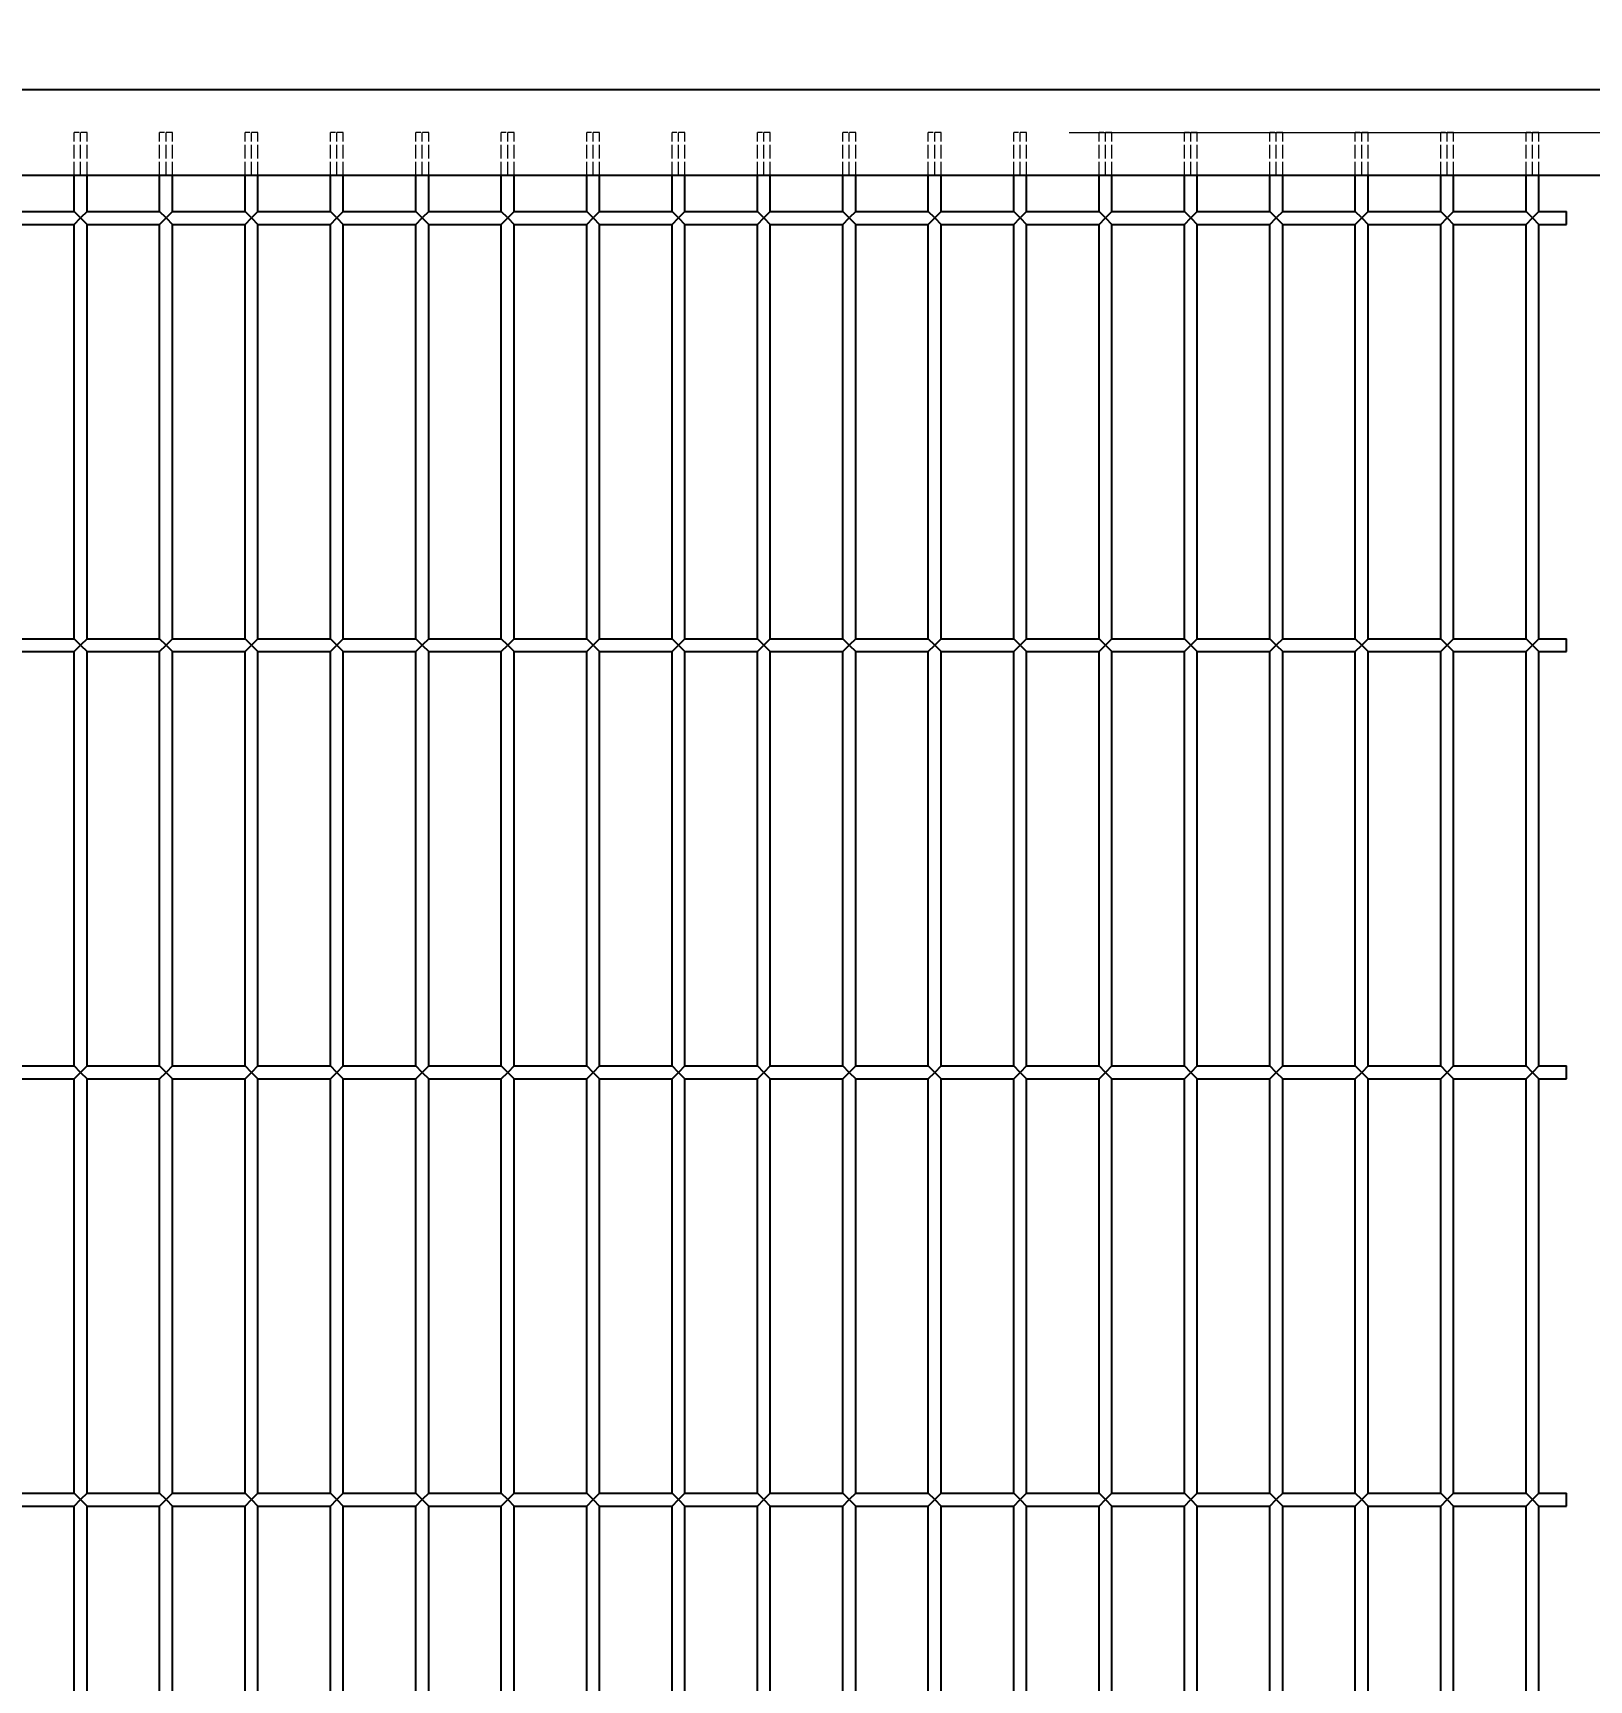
# Model space of a CAD drawing. Header units: millimetres. Extents: x 120 to 9117, y 110 to 4090.
# Drawn here: x 2388.6 to 2753, y 3144.8 to 3530.3 of the extents above; entities that cross this region are included whole.
import ezdxf

# ---------------------------------------------------------------- set-up
doc = ezdxf.new("R2010")
doc.units = ezdxf.units.MM
doc.header["$LTSCALE"] = 20
doc.linetypes.add('DASHED', pattern=[0.2067, 0.1654, -0.0413])
doc.layers.add('可见 (ISO)', color=7, linetype='Continuous', lineweight=25)
doc.layers.add('尺寸 (ISO)', color=7, linetype='Continuous', lineweight=18, true_color=0x008000)
doc.layers.add('隐藏 (ISO)', color=5, linetype='DASHED', lineweight=18, true_color=0x0000ff)
doc.styles.add('最新国标', font='simfang.ttf')
doc.dimstyles.new('默认 (GB)', dxfattribs={"dimscale": 20, "dimtxt": 2.8, "dimasz": 2.5, "dimexe": 2, "dimexo": 1.5, "dimgap": 0.5, "dimtad": 1, "dimtoh": 1, "dimdsep": 46, "dimtxsty": '最新国标', "dimcen": 0.09, "dimdle": 10, "dimclrd": 256, "dimclre": 256, "dimclrt": 256, "dimaunit": 1, "dimadec": 3, "dimazin": 2, "dimtfac": 0.535714, "dimtdec": 3, "dimtmove": 0, "dimatfit": 3, "dimfxl": 0, "dimtolj": 1, "dimlwd": -1, "dimlwe": -1, "dimarcsym": 0})

# ---------------------------------------------------------------- blocks, each defined once
blk = doc.blocks.new('*D5')
at = {"layer": 'Defpoints', "color": 0, "transparency": 16777216}
for p in [(2032.78, 3668.26), (2032.78, 3517.01), (2807.78, 3517.01)]:
    blk.add_point(p, dxfattribs=at)
at = {"layer": '尺寸 (ISO)', "color": 116, "true_color": 0x00803f, "transparency": 16777216}
for p, q in [((2032.78, 3547.01), (2032.78, 3708.26)), ((2807.78, 3547.01), (2807.78, 3708.26)), ((2757.78, 3668.26), (2082.78, 3668.26))]:
    blk.add_line(p, q, dxfattribs=at)
for points in [[(2082.78, 3676.6), (2082.78, 3659.93), (2032.78, 3668.26)], [(2757.78, 3676.6), (2757.78, 3659.93), (2807.78, 3668.26)]]:
    blk.add_solid(points, dxfattribs=at)
at = {"layer": '尺寸 (ISO)', "transparency": 16777216, "insert": (2307.78, 3706.58), "char_height": 56, "attachment_point": 5, "style": '最新国标'}
blk.add_mtext('\\A1;775', dxfattribs=at)
blk = doc.blocks.new('_DotSmall')
at = {"color": 0, "linetype": 'ByBlock', "const_width": 0.5}
blk.add_lwpolyline([(-0.0625, 0, 1), (0.0625, 0, 1)], format="xyb", close=True, dxfattribs=at)
blk = doc.blocks.new('*D19')
at = {"layer": 'Defpoints', "color": 0, "transparency": 16777216}
for p in [(2601.28, 3507.01), (3313.59, 3507.01), (2598.28, 1527.01)]:
    blk.add_point(p, dxfattribs=at)
at = {"layer": '尺寸 (ISO)', "color": 116, "true_color": 0x00803f, "transparency": 16777216}
for p, q in [((2631.28, 3507.01), (3353.59, 3507.01)), ((3313.59, 1527.01), (3313.59, 3457.01)), ((2628.28, 1527.01), (3353.59, 1527.01))]:
    blk.add_line(p, q, dxfattribs=at)
blk.add_solid([(3305.26, 3457.01), (3321.92, 3457.01), (3313.59, 3507.01)], dxfattribs=at)
at = {"layer": '尺寸 (ISO)', "color": 116, "true_color": 0x00803f, "transparency": 16777216, "xscale": 50, "yscale": 50, "zscale": 50, "rotation": 270}
blk.add_blockref('_DotSmall', (3313.59, 1527.01), dxfattribs=at)
at = {"layer": '尺寸 (ISO)', "transparency": 16777216, "insert": (3275.27, 2517.01), "char_height": 56, "attachment_point": 5, "rotation": 90, "style": '最新国标'}
blk.add_mtext('\\A1;1980', dxfattribs=at)

msp = doc.modelspace()

# ---------------------------------------------------------------- linework, layer by layer
at = {"layer": '可见 (ISO)'}
for p, q in [((2807.78, 3517.011), (2032.78, 3517.011)), ((2052.78, 3497.011), (2787.78, 3497.011)), ((2398.28, 3488.511), (2398.28, 3497.011)), ((2401.28, 3488.511), (2401.28, 3497.011)), ((2418.28, 3488.511), (2418.28, 3497.011)), ((2421.28, 3488.511), (2421.28, 3497.011)), ((2438.28, 3488.511), (2438.28, 3497.011)), ((2441.28, 3488.511), (2441.28, 3497.011)), ((2458.28, 3488.511), (2458.28, 3497.011)), ((2461.28, 3488.511), (2461.28, 3497.011)), ((2478.28, 3488.511), (2478.28, 3497.011)), ((2481.28, 3488.511), (2481.28, 3497.011)), ((2498.28, 3488.511), (2498.28, 3497.011)), ((2501.28, 3488.511), (2501.28, 3497.011)), ((2518.28, 3488.511), (2518.28, 3497.011)), ((2521.28, 3488.511), (2521.28, 3497.011)), ((2538.28, 3488.511), (2538.28, 3497.011)), ((2541.28, 3488.511), (2541.28, 3497.011)), ((2558.28, 3488.511), (2558.28, 3497.011)), ((2561.28, 3488.511), (2561.28, 3497.011)), ((2578.28, 3488.511), (2578.28, 3497.011)), ((2581.28, 3488.511), (2581.28, 3497.011)), ((2598.28, 3488.511), (2598.28, 3497.011)), ((2601.28, 3488.511), (2601.28, 3497.011)), ((2618.28, 3488.511), (2618.28, 3497.011)), ((2621.28, 3488.511), (2621.28, 3497.011)), ((2638.28, 3488.511), (2638.28, 3497.011)), ((2641.28, 3488.511), (2641.28, 3497.011)), ((2658.28, 3488.511), (2658.28, 3497.011)), ((2661.28, 3488.511), (2661.28, 3497.011)), ((2678.28, 3488.511), (2678.28, 3497.011)), ((2681.28, 3488.511), (2681.28, 3497.011)), ((2698.28, 3488.511), (2698.28, 3497.011)), ((2701.28, 3488.511), (2701.28, 3497.011)), ((2718.28, 3488.511), (2718.28, 3497.011)), ((2721.28, 3488.511), (2721.28, 3497.011)), ((2738.28, 3488.511), (2738.28, 3497.011)), ((2741.28, 3488.511), (2741.28, 3497.011)), ((2381.28, 3488.511), (2398.28, 3488.511)), ((2381.28, 3485.511), (2398.28, 3485.511)), ((2399.78, 3487.011), (2398.28, 3488.511)), ((2398.28, 3485.511), (2399.78, 3487.011)), ((2398.28, 3388.511), (2398.28, 3485.511)), ((2401.28, 3488.511), (2399.78, 3487.011)), ((2399.78, 3487.011), (2401.28, 3485.511)), ((2401.28, 3488.511), (2418.28, 3488.511)), ((2401.28, 3485.511), (2418.28, 3485.511)), ((2401.28, 3388.511), (2401.28, 3485.511)), ((2419.78, 3487.011), (2418.28, 3488.511)), ((2418.28, 3485.511), (2419.78, 3487.011)), ((2418.28, 3388.511), (2418.28, 3485.511)), ((2421.28, 3488.511), (2419.78, 3487.011)), ((2419.78, 3487.011), (2421.28, 3485.511)), ((2421.28, 3488.511), (2438.28, 3488.511)), ((2421.28, 3485.511), (2438.28, 3485.511)), ((2421.28, 3388.511), (2421.28, 3485.511)), ((2439.78, 3487.011), (2438.28, 3488.511)), ((2438.28, 3485.511), (2439.78, 3487.011)), ((2438.28, 3388.511), (2438.28, 3485.511)), ((2441.28, 3488.511), (2439.78, 3487.011)), ((2439.78, 3487.011), (2441.28, 3485.511)), ((2441.28, 3488.511), (2458.28, 3488.511)), ((2441.28, 3485.511), (2458.28, 3485.511)), ((2441.28, 3388.511), (2441.28, 3485.511)), ((2459.78, 3487.011), (2458.28, 3488.511)), ((2458.28, 3485.511), (2459.78, 3487.011)), ((2458.28, 3388.511), (2458.28, 3485.511)), ((2461.28, 3488.511), (2459.78, 3487.011)), ((2459.78, 3487.011), (2461.28, 3485.511)), ((2461.28, 3488.511), (2478.28, 3488.511)), ((2461.28, 3485.511), (2478.28, 3485.511)), ((2461.28, 3388.511), (2461.28, 3485.511)), ((2479.78, 3487.011), (2478.28, 3488.511)), ((2478.28, 3485.511), (2479.78, 3487.011)), ((2478.28, 3388.511), (2478.28, 3485.511)), ((2481.28, 3488.511), (2479.78, 3487.011)), ((2479.78, 3487.011), (2481.28, 3485.511)), ((2481.28, 3488.511), (2498.28, 3488.511)), ((2481.28, 3485.511), (2498.28, 3485.511)), ((2481.28, 3388.511), (2481.28, 3485.511)), ((2499.78, 3487.011), (2498.28, 3488.511)), ((2498.28, 3485.511), (2499.78, 3487.011)), ((2498.28, 3388.511), (2498.28, 3485.511)), ((2501.28, 3488.511), (2499.78, 3487.011)), ((2499.78, 3487.011), (2501.28, 3485.511)), ((2501.28, 3488.511), (2518.28, 3488.511)), ((2501.28, 3485.511), (2518.28, 3485.511)), ((2501.28, 3388.511), (2501.28, 3485.511)), ((2519.78, 3487.011), (2518.28, 3488.511)), ((2518.28, 3485.511), (2519.78, 3487.011)), ((2518.28, 3388.511), (2518.28, 3485.511)), ((2521.28, 3488.511), (2519.78, 3487.011)), ((2519.78, 3487.011), (2521.28, 3485.511)), ((2521.28, 3488.511), (2538.28, 3488.511)), ((2521.28, 3485.511), (2538.28, 3485.511)), ((2521.28, 3388.511), (2521.28, 3485.511)), ((2539.78, 3487.011), (2538.28, 3488.511)), ((2538.28, 3485.511), (2539.78, 3487.011)), ((2538.28, 3388.511), (2538.28, 3485.511)), ((2541.28, 3488.511), (2539.78, 3487.011)), ((2539.78, 3487.011), (2541.28, 3485.511)), ((2541.28, 3488.511), (2558.28, 3488.511)), ((2541.28, 3485.511), (2558.28, 3485.511)), ((2541.28, 3388.511), (2541.28, 3485.511)), ((2559.78, 3487.011), (2558.28, 3488.511)), ((2558.28, 3485.511), (2559.78, 3487.011)), ((2558.28, 3388.511), (2558.28, 3485.511)), ((2561.28, 3488.511), (2559.78, 3487.011)), ((2559.78, 3487.011), (2561.28, 3485.511)), ((2561.28, 3488.511), (2578.28, 3488.511)), ((2561.28, 3485.511), (2578.28, 3485.511)), ((2561.28, 3388.511), (2561.28, 3485.511)), ((2579.78, 3487.011), (2578.28, 3488.511)), ((2578.28, 3485.511), (2579.78, 3487.011)), ((2578.28, 3388.511), (2578.28, 3485.511)), ((2581.28, 3488.511), (2579.78, 3487.011)), ((2579.78, 3487.011), (2581.28, 3485.511)), ((2581.28, 3488.511), (2598.28, 3488.511)), ((2581.28, 3485.511), (2598.28, 3485.511)), ((2581.28, 3388.511), (2581.28, 3485.511)), ((2599.78, 3487.011), (2598.28, 3488.511)), ((2598.28, 3485.511), (2599.78, 3487.011)), ((2598.28, 3388.511), (2598.28, 3485.511)), ((2601.28, 3488.511), (2599.78, 3487.011)), ((2599.78, 3487.011), (2601.28, 3485.511)), ((2601.28, 3488.511), (2618.28, 3488.511)), ((2601.28, 3485.511), (2618.28, 3485.511)), ((2601.28, 3388.511), (2601.28, 3485.511)), ((2619.78, 3487.011), (2618.28, 3488.511)), ((2618.28, 3485.511), (2619.78, 3487.011)), ((2618.28, 3388.511), (2618.28, 3485.511)), ((2621.28, 3488.511), (2619.78, 3487.011)), ((2619.78, 3487.011), (2621.28, 3485.511)), ((2621.28, 3488.511), (2638.28, 3488.511)), ((2621.28, 3485.511), (2638.28, 3485.511)), ((2621.28, 3388.511), (2621.28, 3485.511)), ((2639.78, 3487.011), (2638.28, 3488.511)), ((2638.28, 3485.511), (2639.78, 3487.011)), ((2638.28, 3388.511), (2638.28, 3485.511)), ((2641.28, 3488.511), (2639.78, 3487.011)), ((2639.78, 3487.011), (2641.28, 3485.511)), ((2641.28, 3488.511), (2658.28, 3488.511)), ((2641.28, 3485.511), (2658.28, 3485.511)), ((2641.28, 3388.511), (2641.28, 3485.511)), ((2659.78, 3487.011), (2658.28, 3488.511)), ((2658.28, 3485.511), (2659.78, 3487.011)), ((2658.28, 3388.511), (2658.28, 3485.511)), ((2661.28, 3488.511), (2659.78, 3487.011)), ((2659.78, 3487.011), (2661.28, 3485.511)), ((2661.28, 3488.511), (2678.28, 3488.511)), ((2661.28, 3485.511), (2678.28, 3485.511)), ((2661.28, 3388.511), (2661.28, 3485.511)), ((2679.78, 3487.011), (2678.28, 3488.511)), ((2678.28, 3485.511), (2679.78, 3487.011)), ((2678.28, 3388.511), (2678.28, 3485.511)), ((2681.28, 3488.511), (2679.78, 3487.011)), ((2679.78, 3487.011), (2681.28, 3485.511)), ((2681.28, 3488.511), (2698.28, 3488.511)), ((2681.28, 3485.511), (2698.28, 3485.511)), ((2681.28, 3388.511), (2681.28, 3485.511)), ((2699.78, 3487.011), (2698.28, 3488.511)), ((2698.28, 3485.511), (2699.78, 3487.011)), ((2698.28, 3388.511), (2698.28, 3485.511)), ((2701.28, 3488.511), (2699.78, 3487.011)), ((2699.78, 3487.011), (2701.28, 3485.511)), ((2701.28, 3488.511), (2718.28, 3488.511)), ((2701.28, 3485.511), (2718.28, 3485.511)), ((2701.28, 3388.511), (2701.28, 3485.511)), ((2719.78, 3487.011), (2718.28, 3488.511)), ((2718.28, 3485.511), (2719.78, 3487.011)), ((2718.28, 3388.511), (2718.28, 3485.511)), ((2721.28, 3488.511), (2719.78, 3487.011)), ((2719.78, 3487.011), (2721.28, 3485.511)), ((2721.28, 3488.511), (2738.28, 3488.511)), ((2721.28, 3485.511), (2738.28, 3485.511)), ((2721.28, 3388.511), (2721.28, 3485.511)), ((2739.78, 3487.011), (2738.28, 3488.511)), ((2738.28, 3485.511), (2739.78, 3487.011)), ((2738.28, 3388.511), (2738.28, 3485.511)), ((2741.28, 3488.511), (2739.78, 3487.011)), ((2739.78, 3487.011), (2741.28, 3485.511)), ((2741.28, 3488.511), (2747.78, 3488.511)), ((2741.28, 3485.511), (2747.78, 3485.511)), ((2741.28, 3388.511), (2741.28, 3485.511)), ((2747.78, 3485.511), (2747.78, 3488.511)), ((2381.28, 3388.511), (2398.28, 3388.511)), ((2381.28, 3385.511), (2398.28, 3385.511)), ((2399.78, 3387.011), (2398.28, 3388.511)), ((2398.28, 3385.511), (2399.78, 3387.011)), ((2398.28, 3288.511), (2398.28, 3385.511)), ((2401.28, 3388.511), (2399.78, 3387.011)), ((2399.78, 3387.011), (2401.28, 3385.511)), ((2401.28, 3388.511), (2418.28, 3388.511)), ((2401.28, 3385.511), (2418.28, 3385.511)), ((2401.28, 3288.511), (2401.28, 3385.511)), ((2419.78, 3387.011), (2418.28, 3388.511)), ((2418.28, 3385.511), (2419.78, 3387.011)), ((2418.28, 3288.511), (2418.28, 3385.511)), ((2421.28, 3388.511), (2419.78, 3387.011)), ((2419.78, 3387.011), (2421.28, 3385.511)), ((2421.28, 3388.511), (2438.28, 3388.511)), ((2421.28, 3385.511), (2438.28, 3385.511)), ((2421.28, 3288.511), (2421.28, 3385.511)), ((2439.78, 3387.011), (2438.28, 3388.511)), ((2438.28, 3385.511), (2439.78, 3387.011)), ((2438.28, 3288.511), (2438.28, 3385.511)), ((2441.28, 3388.511), (2439.78, 3387.011)), ((2439.78, 3387.011), (2441.28, 3385.511)), ((2441.28, 3388.511), (2458.28, 3388.511)), ((2441.28, 3385.511), (2458.28, 3385.511)), ((2441.28, 3288.511), (2441.28, 3385.511)), ((2459.78, 3387.011), (2458.28, 3388.511)), ((2458.28, 3385.511), (2459.78, 3387.011)), ((2458.28, 3288.511), (2458.28, 3385.511)), ((2461.28, 3388.511), (2459.78, 3387.011)), ((2459.78, 3387.011), (2461.28, 3385.511)), ((2461.28, 3388.511), (2478.28, 3388.511)), ((2461.28, 3385.511), (2478.28, 3385.511)), ((2461.28, 3288.511), (2461.28, 3385.511)), ((2479.78, 3387.011), (2478.28, 3388.511)), ((2478.28, 3385.511), (2479.78, 3387.011)), ((2478.28, 3288.511), (2478.28, 3385.511)), ((2481.28, 3388.511), (2479.78, 3387.011)), ((2479.78, 3387.011), (2481.28, 3385.511)), ((2481.28, 3388.511), (2498.28, 3388.511)), ((2481.28, 3385.511), (2498.28, 3385.511)), ((2481.28, 3288.511), (2481.28, 3385.511)), ((2499.78, 3387.011), (2498.28, 3388.511)), ((2498.28, 3385.511), (2499.78, 3387.011)), ((2498.28, 3288.511), (2498.28, 3385.511)), ((2501.28, 3388.511), (2499.78, 3387.011)), ((2499.78, 3387.011), (2501.28, 3385.511)), ((2501.28, 3388.511), (2518.28, 3388.511)), ((2501.28, 3385.511), (2518.28, 3385.511)), ((2501.28, 3288.511), (2501.28, 3385.511)), ((2519.78, 3387.011), (2518.28, 3388.511)), ((2518.28, 3385.511), (2519.78, 3387.011)), ((2518.28, 3288.511), (2518.28, 3385.511)), ((2521.28, 3388.511), (2519.78, 3387.011)), ((2519.78, 3387.011), (2521.28, 3385.511)), ((2521.28, 3388.511), (2538.28, 3388.511)), ((2521.28, 3385.511), (2538.28, 3385.511)), ((2521.28, 3288.511), (2521.28, 3385.511)), ((2539.78, 3387.011), (2538.28, 3388.511)), ((2538.28, 3385.511), (2539.78, 3387.011)), ((2538.28, 3288.511), (2538.28, 3385.511)), ((2541.28, 3388.511), (2539.78, 3387.011)), ((2539.78, 3387.011), (2541.28, 3385.511)), ((2541.28, 3388.511), (2558.28, 3388.511)), ((2541.28, 3385.511), (2558.28, 3385.511)), ((2541.28, 3288.511), (2541.28, 3385.511)), ((2559.78, 3387.011), (2558.28, 3388.511)), ((2558.28, 3385.511), (2559.78, 3387.011)), ((2558.28, 3288.511), (2558.28, 3385.511)), ((2561.28, 3388.511), (2559.78, 3387.011)), ((2559.78, 3387.011), (2561.28, 3385.511)), ((2561.28, 3388.511), (2578.28, 3388.511)), ((2561.28, 3385.511), (2578.28, 3385.511)), ((2561.28, 3288.511), (2561.28, 3385.511)), ((2579.78, 3387.011), (2578.28, 3388.511)), ((2578.28, 3385.511), (2579.78, 3387.011)), ((2578.28, 3288.511), (2578.28, 3385.511)), ((2581.28, 3388.511), (2579.78, 3387.011)), ((2579.78, 3387.011), (2581.28, 3385.511)), ((2581.28, 3388.511), (2598.28, 3388.511)), ((2581.28, 3385.511), (2598.28, 3385.511)), ((2581.28, 3288.511), (2581.28, 3385.511)), ((2599.78, 3387.011), (2598.28, 3388.511)), ((2598.28, 3385.511), (2599.78, 3387.011)), ((2598.28, 3288.511), (2598.28, 3385.511)), ((2601.28, 3388.511), (2599.78, 3387.011)), ((2599.78, 3387.011), (2601.28, 3385.511)), ((2601.28, 3388.511), (2618.28, 3388.511)), ((2601.28, 3385.511), (2618.28, 3385.511)), ((2601.28, 3288.511), (2601.28, 3385.511)), ((2619.78, 3387.011), (2618.28, 3388.511)), ((2618.28, 3385.511), (2619.78, 3387.011)), ((2618.28, 3288.511), (2618.28, 3385.511)), ((2621.28, 3388.511), (2619.78, 3387.011)), ((2619.78, 3387.011), (2621.28, 3385.511)), ((2621.28, 3388.511), (2638.28, 3388.511)), ((2621.28, 3385.511), (2638.28, 3385.511)), ((2621.28, 3288.511), (2621.28, 3385.511)), ((2639.78, 3387.011), (2638.28, 3388.511)), ((2638.28, 3385.511), (2639.78, 3387.011)), ((2638.28, 3288.511), (2638.28, 3385.511)), ((2641.28, 3388.511), (2639.78, 3387.011)), ((2639.78, 3387.011), (2641.28, 3385.511)), ((2641.28, 3388.511), (2658.28, 3388.511)), ((2641.28, 3385.511), (2658.28, 3385.511)), ((2641.28, 3288.511), (2641.28, 3385.511)), ((2659.78, 3387.011), (2658.28, 3388.511)), ((2658.28, 3385.511), (2659.78, 3387.011)), ((2658.28, 3288.511), (2658.28, 3385.511)), ((2661.28, 3388.511), (2659.78, 3387.011)), ((2659.78, 3387.011), (2661.28, 3385.511)), ((2661.28, 3388.511), (2678.28, 3388.511)), ((2661.28, 3385.511), (2678.28, 3385.511)), ((2661.28, 3288.511), (2661.28, 3385.511)), ((2679.78, 3387.011), (2678.28, 3388.511)), ((2678.28, 3385.511), (2679.78, 3387.011)), ((2678.28, 3288.511), (2678.28, 3385.511)), ((2681.28, 3388.511), (2679.78, 3387.011)), ((2679.78, 3387.011), (2681.28, 3385.511)), ((2681.28, 3388.511), (2698.28, 3388.511)), ((2681.28, 3385.511), (2698.28, 3385.511)), ((2681.28, 3288.511), (2681.28, 3385.511)), ((2699.78, 3387.011), (2698.28, 3388.511)), ((2698.28, 3385.511), (2699.78, 3387.011)), ((2698.28, 3288.511), (2698.28, 3385.511)), ((2701.28, 3388.511), (2699.78, 3387.011)), ((2699.78, 3387.011), (2701.28, 3385.511)), ((2701.28, 3388.511), (2718.28, 3388.511)), ((2701.28, 3385.511), (2718.28, 3385.511)), ((2701.28, 3288.511), (2701.28, 3385.511)), ((2719.78, 3387.011), (2718.28, 3388.511)), ((2718.28, 3385.511), (2719.78, 3387.011)), ((2718.28, 3288.511), (2718.28, 3385.511)), ((2721.28, 3388.511), (2719.78, 3387.011)), ((2719.78, 3387.011), (2721.28, 3385.511)), ((2721.28, 3388.511), (2738.28, 3388.511)), ((2721.28, 3385.511), (2738.28, 3385.511)), ((2721.28, 3288.511), (2721.28, 3385.511)), ((2739.78, 3387.011), (2738.28, 3388.511)), ((2738.28, 3385.511), (2739.78, 3387.011)), ((2738.28, 3288.511), (2738.28, 3385.511)), ((2741.28, 3388.511), (2739.78, 3387.011)), ((2739.78, 3387.011), (2741.28, 3385.511)), ((2741.28, 3388.511), (2747.78, 3388.511)), ((2741.28, 3385.511), (2747.78, 3385.511)), ((2741.28, 3288.511), (2741.28, 3385.511)), ((2747.78, 3385.511), (2747.78, 3388.511)), ((2381.28, 3288.511), (2398.28, 3288.511)), ((2381.28, 3285.511), (2398.28, 3285.511)), ((2399.78, 3287.011), (2398.28, 3288.511)), ((2398.28, 3285.511), (2399.78, 3287.011)), ((2398.28, 3188.511), (2398.28, 3285.511)), ((2401.28, 3288.511), (2399.78, 3287.011)), ((2399.78, 3287.011), (2401.28, 3285.511)), ((2401.28, 3288.511), (2418.28, 3288.511)), ((2401.28, 3285.511), (2418.28, 3285.511)), ((2401.28, 3188.511), (2401.28, 3285.511)), ((2419.78, 3287.011), (2418.28, 3288.511)), ((2418.28, 3285.511), (2419.78, 3287.011)), ((2418.28, 3188.511), (2418.28, 3285.511)), ((2421.28, 3288.511), (2419.78, 3287.011)), ((2419.78, 3287.011), (2421.28, 3285.511)), ((2421.28, 3288.511), (2438.28, 3288.511)), ((2421.28, 3285.511), (2438.28, 3285.511)), ((2421.28, 3188.511), (2421.28, 3285.511)), ((2439.78, 3287.011), (2438.28, 3288.511)), ((2438.28, 3285.511), (2439.78, 3287.011)), ((2438.28, 3188.511), (2438.28, 3285.511)), ((2441.28, 3288.511), (2439.78, 3287.011)), ((2439.78, 3287.011), (2441.28, 3285.511)), ((2441.28, 3288.511), (2458.28, 3288.511)), ((2441.28, 3285.511), (2458.28, 3285.511)), ((2441.28, 3188.511), (2441.28, 3285.511)), ((2459.78, 3287.011), (2458.28, 3288.511)), ((2458.28, 3285.511), (2459.78, 3287.011)), ((2458.28, 3188.511), (2458.28, 3285.511)), ((2461.28, 3288.511), (2459.78, 3287.011)), ((2459.78, 3287.011), (2461.28, 3285.511)), ((2461.28, 3288.511), (2478.28, 3288.511)), ((2461.28, 3285.511), (2478.28, 3285.511)), ((2461.28, 3188.511), (2461.28, 3285.511)), ((2479.78, 3287.011), (2478.28, 3288.511)), ((2478.28, 3285.511), (2479.78, 3287.011)), ((2478.28, 3188.511), (2478.28, 3285.511)), ((2481.28, 3288.511), (2479.78, 3287.011)), ((2479.78, 3287.011), (2481.28, 3285.511)), ((2481.28, 3288.511), (2498.28, 3288.511)), ((2481.28, 3285.511), (2498.28, 3285.511)), ((2481.28, 3188.511), (2481.28, 3285.511)), ((2499.78, 3287.011), (2498.28, 3288.511)), ((2498.28, 3285.511), (2499.78, 3287.011)), ((2498.28, 3188.511), (2498.28, 3285.511)), ((2501.28, 3288.511), (2499.78, 3287.011)), ((2499.78, 3287.011), (2501.28, 3285.511)), ((2501.28, 3288.511), (2518.28, 3288.511)), ((2501.28, 3285.511), (2518.28, 3285.511)), ((2501.28, 3188.511), (2501.28, 3285.511)), ((2519.78, 3287.011), (2518.28, 3288.511)), ((2518.28, 3285.511), (2519.78, 3287.011)), ((2518.28, 3188.511), (2518.28, 3285.511)), ((2521.28, 3288.511), (2519.78, 3287.011)), ((2519.78, 3287.011), (2521.28, 3285.511)), ((2521.28, 3288.511), (2538.28, 3288.511)), ((2521.28, 3285.511), (2538.28, 3285.511)), ((2521.28, 3188.511), (2521.28, 3285.511)), ((2539.78, 3287.011), (2538.28, 3288.511)), ((2538.28, 3285.511), (2539.78, 3287.011)), ((2538.28, 3188.511), (2538.28, 3285.511)), ((2541.28, 3288.511), (2539.78, 3287.011)), ((2539.78, 3287.011), (2541.28, 3285.511)), ((2541.28, 3288.511), (2558.28, 3288.511)), ((2541.28, 3285.511), (2558.28, 3285.511)), ((2541.28, 3188.511), (2541.28, 3285.511)), ((2559.78, 3287.011), (2558.28, 3288.511)), ((2558.28, 3285.511), (2559.78, 3287.011)), ((2558.28, 3188.511), (2558.28, 3285.511)), ((2561.28, 3288.511), (2559.78, 3287.011)), ((2559.78, 3287.011), (2561.28, 3285.511)), ((2561.28, 3288.511), (2578.28, 3288.511)), ((2561.28, 3285.511), (2578.28, 3285.511)), ((2561.28, 3188.511), (2561.28, 3285.511)), ((2579.78, 3287.011), (2578.28, 3288.511)), ((2578.28, 3285.511), (2579.78, 3287.011)), ((2578.28, 3188.511), (2578.28, 3285.511)), ((2581.28, 3288.511), (2579.78, 3287.011)), ((2579.78, 3287.011), (2581.28, 3285.511)), ((2581.28, 3288.511), (2598.28, 3288.511)), ((2581.28, 3285.511), (2598.28, 3285.511)), ((2581.28, 3188.511), (2581.28, 3285.511)), ((2599.78, 3287.011), (2598.28, 3288.511)), ((2598.28, 3285.511), (2599.78, 3287.011)), ((2598.28, 3188.511), (2598.28, 3285.511)), ((2601.28, 3288.511), (2599.78, 3287.011)), ((2599.78, 3287.011), (2601.28, 3285.511)), ((2601.28, 3288.511), (2618.28, 3288.511)), ((2601.28, 3285.511), (2618.28, 3285.511)), ((2601.28, 3188.511), (2601.28, 3285.511)), ((2619.78, 3287.011), (2618.28, 3288.511)), ((2618.28, 3285.511), (2619.78, 3287.011)), ((2618.28, 3188.511), (2618.28, 3285.511)), ((2621.28, 3288.511), (2619.78, 3287.011)), ((2619.78, 3287.011), (2621.28, 3285.511)), ((2621.28, 3288.511), (2638.28, 3288.511)), ((2621.28, 3285.511), (2638.28, 3285.511)), ((2621.28, 3188.511), (2621.28, 3285.511)), ((2639.78, 3287.011), (2638.28, 3288.511)), ((2638.28, 3285.511), (2639.78, 3287.011)), ((2638.28, 3188.511), (2638.28, 3285.511)), ((2641.28, 3288.511), (2639.78, 3287.011)), ((2639.78, 3287.011), (2641.28, 3285.511)), ((2641.28, 3288.511), (2658.28, 3288.511)), ((2641.28, 3285.511), (2658.28, 3285.511)), ((2641.28, 3188.511), (2641.28, 3285.511)), ((2659.78, 3287.011), (2658.28, 3288.511)), ((2658.28, 3285.511), (2659.78, 3287.011)), ((2658.28, 3188.511), (2658.28, 3285.511)), ((2661.28, 3288.511), (2659.78, 3287.011)), ((2659.78, 3287.011), (2661.28, 3285.511)), ((2661.28, 3288.511), (2678.28, 3288.511)), ((2661.28, 3285.511), (2678.28, 3285.511)), ((2661.28, 3188.511), (2661.28, 3285.511)), ((2679.78, 3287.011), (2678.28, 3288.511)), ((2678.28, 3285.511), (2679.78, 3287.011)), ((2678.28, 3188.511), (2678.28, 3285.511)), ((2681.28, 3288.511), (2679.78, 3287.011)), ((2679.78, 3287.011), (2681.28, 3285.511)), ((2681.28, 3288.511), (2698.28, 3288.511)), ((2681.28, 3285.511), (2698.28, 3285.511)), ((2681.28, 3188.511), (2681.28, 3285.511)), ((2699.78, 3287.011), (2698.28, 3288.511)), ((2698.28, 3285.511), (2699.78, 3287.011)), ((2698.28, 3188.511), (2698.28, 3285.511)), ((2701.28, 3288.511), (2699.78, 3287.011)), ((2699.78, 3287.011), (2701.28, 3285.511)), ((2701.28, 3288.511), (2718.28, 3288.511)), ((2701.28, 3285.511), (2718.28, 3285.511)), ((2701.28, 3188.511), (2701.28, 3285.511)), ((2719.78, 3287.011), (2718.28, 3288.511)), ((2718.28, 3285.511), (2719.78, 3287.011)), ((2718.28, 3188.511), (2718.28, 3285.511)), ((2721.28, 3288.511), (2719.78, 3287.011)), ((2719.78, 3287.011), (2721.28, 3285.511)), ((2721.28, 3288.511), (2738.28, 3288.511)), ((2721.28, 3285.511), (2738.28, 3285.511)), ((2721.28, 3188.511), (2721.28, 3285.511)), ((2739.78, 3287.011), (2738.28, 3288.511)), ((2738.28, 3285.511), (2739.78, 3287.011)), ((2738.28, 3188.511), (2738.28, 3285.511)), ((2741.28, 3288.511), (2739.78, 3287.011)), ((2739.78, 3287.011), (2741.28, 3285.511)), ((2741.28, 3288.511), (2747.78, 3288.511)), ((2741.28, 3285.511), (2747.78, 3285.511)), ((2741.28, 3188.511), (2741.28, 3285.511)), ((2747.78, 3285.511), (2747.78, 3288.511)), ((2381.28, 3188.511), (2398.28, 3188.511)), ((2399.78, 3187.011), (2398.28, 3188.511)), ((2401.28, 3188.511), (2399.78, 3187.011)), ((2401.28, 3188.511), (2418.28, 3188.511)), ((2419.78, 3187.011), (2418.28, 3188.511)), ((2421.28, 3188.511), (2419.78, 3187.011)), ((2421.28, 3188.511), (2438.28, 3188.511)), ((2439.78, 3187.011), (2438.28, 3188.511)), ((2441.28, 3188.511), (2439.78, 3187.011)), ((2441.28, 3188.511), (2458.28, 3188.511)), ((2459.78, 3187.011), (2458.28, 3188.511)), ((2461.28, 3188.511), (2459.78, 3187.011)), ((2461.28, 3188.511), (2478.28, 3188.511)), ((2479.78, 3187.011), (2478.28, 3188.511)), ((2481.28, 3188.511), (2479.78, 3187.011)), ((2481.28, 3188.511), (2498.28, 3188.511)), ((2499.78, 3187.011), (2498.28, 3188.511)), ((2501.28, 3188.511), (2499.78, 3187.011)), ((2501.28, 3188.511), (2518.28, 3188.511)), ((2519.78, 3187.011), (2518.28, 3188.511)), ((2521.28, 3188.511), (2519.78, 3187.011)), ((2521.28, 3188.511), (2538.28, 3188.511)), ((2539.78, 3187.011), (2538.28, 3188.511)), ((2541.28, 3188.511), (2539.78, 3187.011)), ((2541.28, 3188.511), (2558.28, 3188.511)), ((2559.78, 3187.011), (2558.28, 3188.511)), ((2561.28, 3188.511), (2559.78, 3187.011)), ((2561.28, 3188.511), (2578.28, 3188.511)), ((2579.78, 3187.011), (2578.28, 3188.511)), ((2581.28, 3188.511), (2579.78, 3187.011)), ((2581.28, 3188.511), (2598.28, 3188.511)), ((2599.78, 3187.011), (2598.28, 3188.511)), ((2601.28, 3188.511), (2599.78, 3187.011)), ((2601.28, 3188.511), (2618.28, 3188.511)), ((2619.78, 3187.011), (2618.28, 3188.511)), ((2621.28, 3188.511), (2619.78, 3187.011)), ((2621.28, 3188.511), (2638.28, 3188.511)), ((2639.78, 3187.011), (2638.28, 3188.511)), ((2641.28, 3188.511), (2639.78, 3187.011)), ((2641.28, 3188.511), (2658.28, 3188.511)), ((2659.78, 3187.011), (2658.28, 3188.511)), ((2661.28, 3188.511), (2659.78, 3187.011)), ((2661.28, 3188.511), (2678.28, 3188.511)), ((2679.78, 3187.011), (2678.28, 3188.511)), ((2681.28, 3188.511), (2679.78, 3187.011)), ((2681.28, 3188.511), (2698.28, 3188.511)), ((2699.78, 3187.011), (2698.28, 3188.511)), ((2701.28, 3188.511), (2699.78, 3187.011)), ((2701.28, 3188.511), (2718.28, 3188.511)), ((2719.78, 3187.011), (2718.28, 3188.511)), ((2721.28, 3188.511), (2719.78, 3187.011)), ((2721.28, 3188.511), (2738.28, 3188.511)), ((2739.78, 3187.011), (2738.28, 3188.511)), ((2741.28, 3188.511), (2739.78, 3187.011)), ((2741.28, 3188.511), (2747.78, 3188.511)), ((2747.78, 3185.511), (2747.78, 3188.511)), ((2381.28, 3185.511), (2398.28, 3185.511)), ((2398.28, 3185.511), (2399.78, 3187.011)), ((2398.28, 3088.511), (2398.28, 3185.511)), ((2399.78, 3187.011), (2401.28, 3185.511)), ((2401.28, 3185.511), (2418.28, 3185.511)), ((2401.28, 3088.511), (2401.28, 3185.511)), ((2418.28, 3185.511), (2419.78, 3187.011)), ((2418.28, 3088.511), (2418.28, 3185.511)), ((2419.78, 3187.011), (2421.28, 3185.511)), ((2421.28, 3185.511), (2438.28, 3185.511)), ((2421.28, 3088.511), (2421.28, 3185.511)), ((2438.28, 3185.511), (2439.78, 3187.011)), ((2438.28, 3088.511), (2438.28, 3185.511)), ((2439.78, 3187.011), (2441.28, 3185.511)), ((2441.28, 3185.511), (2458.28, 3185.511)), ((2441.28, 3088.511), (2441.28, 3185.511)), ((2458.28, 3185.511), (2459.78, 3187.011)), ((2458.28, 3088.511), (2458.28, 3185.511)), ((2459.78, 3187.011), (2461.28, 3185.511)), ((2461.28, 3185.511), (2478.28, 3185.511)), ((2461.28, 3088.511), (2461.28, 3185.511)), ((2478.28, 3185.511), (2479.78, 3187.011)), ((2478.28, 3088.511), (2478.28, 3185.511)), ((2479.78, 3187.011), (2481.28, 3185.511)), ((2481.28, 3185.511), (2498.28, 3185.511)), ((2481.28, 3088.511), (2481.28, 3185.511)), ((2498.28, 3185.511), (2499.78, 3187.011)), ((2498.28, 3088.511), (2498.28, 3185.511)), ((2499.78, 3187.011), (2501.28, 3185.511)), ((2501.28, 3185.511), (2518.28, 3185.511)), ((2501.28, 3088.511), (2501.28, 3185.511)), ((2518.28, 3185.511), (2519.78, 3187.011)), ((2518.28, 3088.511), (2518.28, 3185.511)), ((2519.78, 3187.011), (2521.28, 3185.511)), ((2521.28, 3185.511), (2538.28, 3185.511)), ((2521.28, 3088.511), (2521.28, 3185.511)), ((2538.28, 3185.511), (2539.78, 3187.011)), ((2538.28, 3088.511), (2538.28, 3185.511)), ((2539.78, 3187.011), (2541.28, 3185.511)), ((2541.28, 3185.511), (2558.28, 3185.511)), ((2541.28, 3088.511), (2541.28, 3185.511)), ((2558.28, 3185.511), (2559.78, 3187.011)), ((2558.28, 3088.511), (2558.28, 3185.511)), ((2559.78, 3187.011), (2561.28, 3185.511)), ((2561.28, 3185.511), (2578.28, 3185.511)), ((2561.28, 3088.511), (2561.28, 3185.511)), ((2578.28, 3185.511), (2579.78, 3187.011)), ((2578.28, 3088.511), (2578.28, 3185.511)), ((2579.78, 3187.011), (2581.28, 3185.511)), ((2581.28, 3185.511), (2598.28, 3185.511)), ((2581.28, 3088.511), (2581.28, 3185.511)), ((2598.28, 3185.511), (2599.78, 3187.011)), ((2598.28, 3088.511), (2598.28, 3185.511)), ((2599.78, 3187.011), (2601.28, 3185.511)), ((2601.28, 3185.511), (2618.28, 3185.511)), ((2601.28, 3088.511), (2601.28, 3185.511)), ((2618.28, 3185.511), (2619.78, 3187.011)), ((2618.28, 3088.511), (2618.28, 3185.511)), ((2619.78, 3187.011), (2621.28, 3185.511)), ((2621.28, 3185.511), (2638.28, 3185.511)), ((2621.28, 3088.511), (2621.28, 3185.511)), ((2638.28, 3185.511), (2639.78, 3187.011)), ((2638.28, 3088.511), (2638.28, 3185.511)), ((2639.78, 3187.011), (2641.28, 3185.511)), ((2641.28, 3185.511), (2658.28, 3185.511)), ((2641.28, 3088.511), (2641.28, 3185.511)), ((2658.28, 3185.511), (2659.78, 3187.011)), ((2658.28, 3088.511), (2658.28, 3185.511)), ((2659.78, 3187.011), (2661.28, 3185.511)), ((2661.28, 3185.511), (2678.28, 3185.511)), ((2661.28, 3088.511), (2661.28, 3185.511)), ((2678.28, 3185.511), (2679.78, 3187.011)), ((2678.28, 3088.511), (2678.28, 3185.511)), ((2679.78, 3187.011), (2681.28, 3185.511)), ((2681.28, 3185.511), (2698.28, 3185.511)), ((2681.28, 3088.511), (2681.28, 3185.511)), ((2698.28, 3185.511), (2699.78, 3187.011)), ((2698.28, 3088.511), (2698.28, 3185.511)), ((2699.78, 3187.011), (2701.28, 3185.511)), ((2701.28, 3185.511), (2718.28, 3185.511)), ((2701.28, 3088.511), (2701.28, 3185.511)), ((2718.28, 3185.511), (2719.78, 3187.011)), ((2718.28, 3088.511), (2718.28, 3185.511)), ((2719.78, 3187.011), (2721.28, 3185.511)), ((2721.28, 3185.511), (2738.28, 3185.511)), ((2721.28, 3088.511), (2721.28, 3185.511)), ((2738.28, 3185.511), (2739.78, 3187.011)), ((2738.28, 3088.511), (2738.28, 3185.511)), ((2739.78, 3187.011), (2741.28, 3185.511)), ((2741.28, 3185.511), (2747.78, 3185.511)), ((2741.28, 3088.511), (2741.28, 3185.511))]:
    msp.add_line(p, q, dxfattribs=at)
at = {"layer": '隐藏 (ISO)', "ltscale": 0.448684}
for p, q in [((2401.28, 3507.011), (2398.28, 3507.011)), ((2421.28, 3507.011), (2418.28, 3507.011)), ((2441.28, 3507.011), (2438.28, 3507.011)), ((2461.28, 3507.011), (2458.28, 3507.011)), ((2481.28, 3507.011), (2478.28, 3507.011)), ((2501.28, 3507.011), (2498.28, 3507.011)), ((2521.28, 3507.011), (2518.28, 3507.011)), ((2541.28, 3507.011), (2538.28, 3507.011)), ((2561.28, 3507.011), (2558.28, 3507.011)), ((2581.28, 3507.011), (2578.28, 3507.011)), ((2601.28, 3507.011), (2598.28, 3507.011)), ((2621.28, 3507.011), (2618.28, 3507.011)), ((2641.28, 3507.011), (2638.28, 3507.011)), ((2661.28, 3507.011), (2658.28, 3507.011)), ((2681.28, 3507.011), (2678.28, 3507.011)), ((2701.28, 3507.011), (2698.28, 3507.011)), ((2721.28, 3507.011), (2718.28, 3507.011)), ((2741.28, 3507.011), (2738.28, 3507.011))]:
    msp.add_line(p, q, dxfattribs=at)
at = {"layer": '隐藏 (ISO)', "ltscale": 0.952248}
for p, q in [((2398.28, 3497.011), (2398.28, 3507.011)), ((2399.78, 3497.011), (2399.78, 3507.011)), ((2401.28, 3497.011), (2401.28, 3507.011)), ((2418.28, 3497.011), (2418.28, 3507.011)), ((2419.78, 3497.011), (2419.78, 3507.011)), ((2421.28, 3497.011), (2421.28, 3507.011)), ((2438.28, 3497.011), (2438.28, 3507.011)), ((2439.78, 3497.011), (2439.78, 3507.011)), ((2441.28, 3497.011), (2441.28, 3507.011)), ((2458.28, 3497.011), (2458.28, 3507.011)), ((2459.78, 3497.011), (2459.78, 3507.011)), ((2461.28, 3497.011), (2461.28, 3507.011)), ((2478.28, 3497.011), (2478.28, 3507.011)), ((2479.78, 3497.011), (2479.78, 3507.011)), ((2481.28, 3497.011), (2481.28, 3507.011)), ((2498.28, 3497.011), (2498.28, 3507.011)), ((2499.78, 3497.011), (2499.78, 3507.011)), ((2501.28, 3497.011), (2501.28, 3507.011)), ((2518.28, 3497.011), (2518.28, 3507.011)), ((2519.78, 3497.011), (2519.78, 3507.011)), ((2521.28, 3497.011), (2521.28, 3507.011)), ((2538.28, 3497.011), (2538.28, 3507.011)), ((2539.78, 3497.011), (2539.78, 3507.011)), ((2541.28, 3497.011), (2541.28, 3507.011)), ((2558.28, 3497.011), (2558.28, 3507.011)), ((2559.78, 3497.011), (2559.78, 3507.011)), ((2561.28, 3497.011), (2561.28, 3507.011)), ((2578.28, 3497.011), (2578.28, 3507.011)), ((2579.78, 3497.011), (2579.78, 3507.011)), ((2581.28, 3497.011), (2581.28, 3507.011)), ((2598.28, 3497.011), (2598.28, 3507.011)), ((2599.78, 3497.011), (2599.78, 3507.011)), ((2601.28, 3497.011), (2601.28, 3507.011)), ((2618.28, 3497.011), (2618.28, 3507.011)), ((2619.78, 3497.011), (2619.78, 3507.011)), ((2621.28, 3497.011), (2621.28, 3507.011)), ((2638.28, 3497.011), (2638.28, 3507.011)), ((2639.78, 3497.011), (2639.78, 3507.011)), ((2641.28, 3497.011), (2641.28, 3507.011)), ((2658.28, 3497.011), (2658.28, 3507.011)), ((2659.78, 3497.011), (2659.78, 3507.011)), ((2661.28, 3497.011), (2661.28, 3507.011)), ((2678.28, 3497.011), (2678.28, 3507.011)), ((2679.78, 3497.011), (2679.78, 3507.011)), ((2681.28, 3497.011), (2681.28, 3507.011)), ((2698.28, 3497.011), (2698.28, 3507.011)), ((2699.78, 3497.011), (2699.78, 3507.011)), ((2701.28, 3497.011), (2701.28, 3507.011)), ((2718.28, 3497.011), (2718.28, 3507.011)), ((2719.78, 3497.011), (2719.78, 3507.011)), ((2721.28, 3497.011), (2721.28, 3507.011)), ((2738.28, 3497.011), (2738.28, 3507.011)), ((2739.78, 3497.011), (2739.78, 3507.011)), ((2741.28, 3497.011), (2741.28, 3507.011))]:
    msp.add_line(p, q, dxfattribs=at)

# ---------------------------------------------------------------- dimensions: what is measured, and where the dimension line sits
at = {"layer": '尺寸 (ISO)', "color": 116, "true_color": 0x00803f}
for base, p1, p2, angle, override, picture, middle in [((2032.78, 3668.263), (2807.78, 3517.011), (2032.78, 3517.011), 180, {"dimgap": 0.5, "dimtoh": 0, "dimdec": 2, "dimtol": 0, "dimlim": 0, "dimtp": 0, "dimtm": 0, "dimtdec": 3, "dimtofl": 0, "dimatfit": 1}, '*D5', (2307.78, 3668.263)), ((3313.589, 3507.011), (2598.28, 1527.011), (2601.28, 3507.011), 90, {"dimgap": 0.5, "dimtoh": 0, "dimdec": 2, "dimblk1": 'DotSmall', "dimsah": 1, "dimdle": 0, "dimtol": 0, "dimlim": 0, "dimtp": 0, "dimtm": 0, "dimtdec": 3, "dimtofl": 0, "dimatfit": 1}, '*D19', (3313.589, 2517.011))]:
    dim = msp.add_linear_dim(base=base, p1=p1, p2=p2, angle=angle, dimstyle='默认 (GB)', override=override, dxfattribs=at)
    dim.commit()
    dim.dimension.update_dxf_attribs({"geometry": picture, "text_midpoint": middle, "dimtype": 160})

doc.saveas('drawing.dxf')
